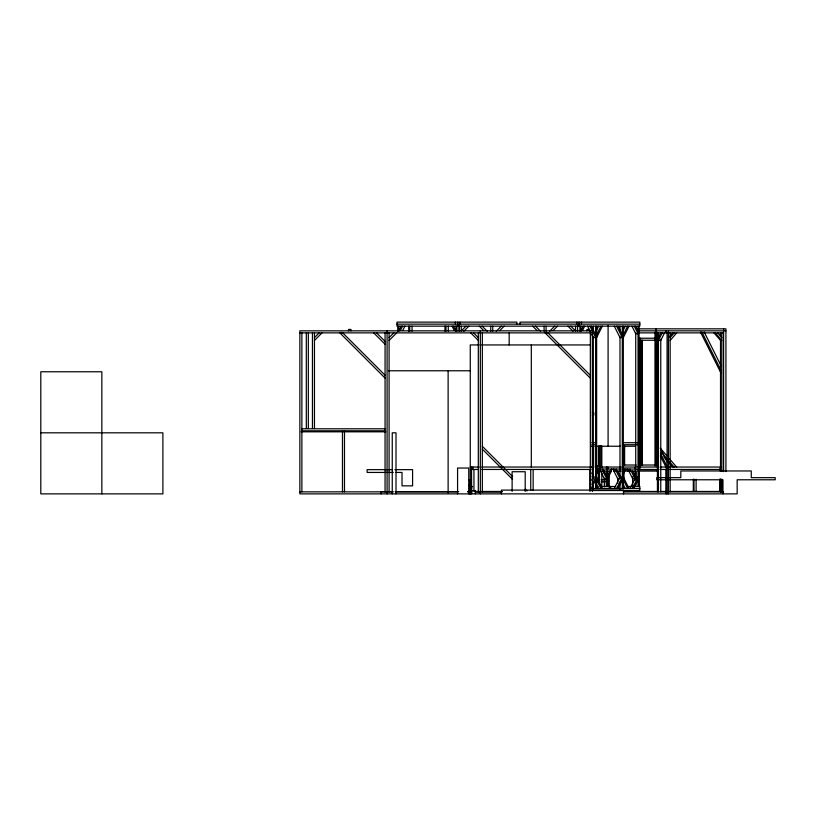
<?xml version="1.0" encoding="UTF-8"?>
<svg xmlns="http://www.w3.org/2000/svg" width="816" height="816" viewBox="0 0 816 816"><rect width="100%" height="100%" fill="white"/><g stroke="black" fill="none" stroke-linecap="round" stroke-linejoin="round"><path stroke-width="1.22" d="M459.245 330.47L459.245 325.411M398.769 330.898L401.135 326.155M400.391 330.49L402.563 326.155M402.716 330.49L404.889 326.155M580.9 330.898L583.277 326.155M582.532 330.49L584.695 326.155M595.925 331.531L598.618 326.155M596.639 334.744L600.933 326.155M596.639 337.6L602.361 326.155M623.149 330.449L625.291 326.155M623.322 334.744L627.616 326.155M623.322 337.6L629.044 326.155M658.441 337.61L660.807 332.867M662.235 332.867L658.441 340.456L660.766 340.456L664.561 332.867M591.753 480.185L593.314 477.064L595.639 477.064L591.998 484.347M595.945 475.402L598.108 471.056L598.108 469.047M591.875 487.427L595.639 479.91M607.655 475.799L610.031 471.056M607.655 478.645L611.449 471.056L611.449 469.047M614.275 488.498L619.997 477.064L622.312 477.064L616.6 488.498M623.169 474.31L624.791 471.056L624.791 469.047M618.018 488.498L622.312 479.91M630.013 488.498L635.725 477.064L638.051 477.064L632.339 488.498M633.757 488.498L638.051 479.91M669.63 336.661L672.914 332.867M670.15 337.61L674.261 332.867M670.15 340.456L676.719 332.867M314.456 337.61L319.199 332.867M314.456 340.456L322.045 332.867M389.089 337.61L393.832 332.867M389.089 340.456L396.678 332.867M461.264 330.898L466.007 326.155M463.794 331.214L468.853 326.155M496.169 331.316L501.33 326.155M499.769 330.551L504.176 326.155M549.535 331.316L554.686 326.155M553.136 330.551L557.532 326.155M396.984 324.146L639.836 324.146M637.979 328.838L725.924 328.838L725.924 471.577M638.194 330.847L725.924 330.847M299.87 332.867L592.355 332.867M638.367 332.867L723.598 332.867M638.571 338.232L657.676 338.232L657.676 467.038L622.445 467.038M657.829 340.241L638.897 340.241L638.897 465.018L657.829 465.018M479.165 344.944L470.261 344.944L470.261 492.864M481.562 344.944L589.835 344.944M388.334 370.77L470.261 370.77M592.355 412.692L593.773 412.692L593.773 415.109L592.355 415.109M301.879 428.798L385.06 428.798M301.879 430.807L385.06 430.807M301.135 431.817L385.815 431.817M40.8 432.817L162.894 432.817L162.894 493.874L40.8 493.874L40.8 371.77L101.847 371.77L101.847 493.874M591.947 442.7L595.639 442.7M623.322 442.7L638.051 442.7M591.947 444.71L595.639 444.71M623.322 444.71L638.051 444.71M591.559 446.24L594.109 446.24M596.251 446.24L620.548 446.24M622.751 446.24L635.491 446.24M622.455 465.018L636.164 465.018M595.843 465.63L600.943 465.63M470.261 467.038L479.165 467.038M481.705 467.038L590.947 467.038M591.437 467.038L593.966 467.038M595.68 467.038L621.17 467.038M660.052 467.038L667.58 467.038M669.559 467.038L721.262 467.038M595.66 469.047L621.109 469.047M622.445 469.047L639.836 469.047L639.897 338.232M471.536 469.455L478.023 469.455M481.828 469.455L590.947 469.455M611.092 469.455L613.632 469.455M624.903 469.455L627.443 469.455M657.574 469.455L638.704 469.455L638.683 486.56M660.052 469.455L667.58 469.455M669.559 469.455L720.742 469.455M392.394 469.649L367.139 469.649L367.139 472.433L393.302 472.433M394.913 469.649L412.59 469.649L412.59 485.846L402.023 485.846L402.023 472.433L395.791 472.433M624.373 469.679L628.065 469.679M637.939 469.679L658.522 469.679M595.66 471.056L598.108 471.056M600.535 469.047L600.535 471.056L611.449 471.056M613.877 469.047L613.877 471.056L621.109 471.056M623.373 471.056L635.96 471.056L635.96 478.186M637.939 471.087L658.522 471.087M469.078 479.777L471.536 479.777M601.117 479.777L605.564 479.777M601.117 481.797L605.564 481.797M469.006 486.489L472.586 486.489M595.517 486.489L598.046 486.489M600.454 486.489L615.692 486.489M627.127 486.489L632.216 486.489M634.756 486.489L639.836 486.489L639.836 490.518L591.773 490.518M469.078 488.498L471.75 488.498M591.416 488.498L639.836 488.498M469.078 490.518L475.351 490.61L475.351 493.874M475.228 491.456L479.053 491.456M481.603 491.456L501.993 491.456M624.209 491.456L658.288 491.456M660.776 491.456L665.856 491.456M669.538 491.456L720.742 491.456M392.578 491.65L381.123 491.65L381.123 493.874M395.117 491.65L458.704 491.65M467.609 491.65L471.424 491.65M475.238 491.65L501.952 491.65M299.87 491.854L393.373 491.854M395.903 491.854L457.643 491.854M467.721 491.854L472.066 491.854M475.289 491.854L501.973 491.854M623.353 491.854L723.598 491.854M570.812 326.155L575.555 330.898M567.967 326.155L573.026 331.214M590.284 375.268L547.587 332.571L544.741 332.571L590.284 378.114M535.49 326.155L540.651 331.316M532.644 326.155L537.05 330.551M482.134 326.155L487.285 331.316M479.278 326.155L483.684 330.551M473.566 332.867L478.309 337.61M470.72 332.867L478.309 340.456M376.553 332.867L385.448 341.761M373.708 332.867L385.315 344.474M482.338 446.321L512.703 476.677M525.198 489.182L526.983 490.967M482.338 449.167L512.581 479.4M385.06 375.217L342.373 332.53L339.527 332.53L385.06 378.063M469.18 484.979L471.821 487.621M717.743 332.867L721.854 337.61M715.285 332.867L721.854 340.456L720.518 340.456L713.939 332.867M660.287 448.219L666.866 455.807M669.324 458.653L676.719 467.191M661.929 452.962L666.866 458.653M669.324 461.499L674.261 467.191M663.877 456.756L667.162 460.55M669.63 463.396L672.914 467.191M704.177 331.979L721.028 365.68M701.852 331.979L720.956 370.178M700.434 331.99L720.926 372.973M635.684 326.155L638.051 330.898M634.256 326.155L638.051 333.744L635.725 333.744L631.931 326.155M618.018 326.155L622.312 334.744M616.6 326.155L622.312 337.6L619.997 337.6L614.275 326.155M660.46 448.596L667.284 462.254M660.409 453.145L667.243 466.813M660.368 455.909L665.978 467.14M591.335 326.155L595.639 334.744M589.917 326.155L595.639 337.6L593.314 337.6L591.753 334.478M587.591 326.155L590.192 331.357M632.584 471.056L634.95 475.799M631.156 471.056L634.95 478.645L632.635 478.645L628.84 471.056M623.322 477.064L629.044 488.498M623.322 479.91L627.616 488.498M617.62 471.056L619.997 475.799M623.149 484.204L625.291 488.498M613.877 471.056L617.671 478.645L619.997 478.645L616.202 471.056L616.202 469.047M604.279 471.056L606.655 475.799M600.535 471.056L604.33 478.645L606.655 478.645L602.861 471.056L602.861 469.047M596.639 477.064L602.361 488.498M596.639 479.91L600.933 488.498M591.886 472.954L593.314 475.799M595.925 483.133L598.618 488.498M592.222 476.483L593.314 478.645M453.543 326.155L455.92 330.898M452.125 326.155L454.288 330.49M723.598 328.838L723.598 471.577M722.956 493.874L722.956 479.777L656.87 479.777L656.87 477.666L680.819 477.666L680.819 470.965L751.261 470.965L751.261 477.666L775.2 477.666L775.2 479.777L737.164 479.777L737.164 493.874L299.87 493.874L299.87 330.847L592.355 330.847L592.355 491.426M721.854 332.867L721.854 471.505M721.854 479.135L721.854 491.854M720.742 479.216L720.742 492.65M720.518 332.867L720.518 336.682M720.518 340.496L720.518 471.505M720.518 479.135L720.518 491.854M720.038 468.251L720.038 470.699M720.038 479.237L720.038 491.426M719.712 479.216L719.712 491.426M696.109 479.227L696.109 491.456M694.018 479.227L694.018 491.456M693.314 479.227L693.314 491.456M670.15 332.867L670.15 491.854M668.406 330.847L668.406 493.874M667.07 332.867L667.07 493.874M666.356 467.038L666.356 469.455M666.08 330.847L666.08 332.867M666.08 491.854L666.08 493.874M665.856 469.455L665.856 492.65M660.766 339.221L660.766 491.854M658.441 332.867L658.441 491.854M657.665 469.679L657.665 471.087M657.431 332.867L657.431 491.854M656.992 332.122L656.992 465.232M656.676 340.241L656.676 465.018M655.993 328.838L655.993 330.847M655.993 332.122L655.993 465.854M654.983 332.122L654.983 465.854M642.406 340.241L642.406 465.018M641.243 340.241L641.243 465.018M640.234 338.232L640.234 467.038M639.061 326.155L639.061 467.038M639.061 469.047L639.061 486.489M638.051 326.155L638.051 467.038M638.051 469.047L638.051 486.489M635.725 332.5L635.725 467.038M635.725 469.047L635.725 479.012M635.725 484L635.725 486.489M635.185 467.038L635.185 469.047M634.95 471.056L634.95 480.553M632.635 476.748L632.635 485.306M630.023 469.047L630.023 471.056M627.708 469.047L627.708 471.056M624.628 445.924L624.628 465.018M623.995 446.066L623.995 465.151M623.995 471.505L623.995 480.41M623.526 493.874L623.526 490.1L501.432 490.1L501.432 493.874M623.465 445.924L623.465 465.018M623.322 326.155L623.322 488.498M622.312 326.155L622.312 488.498M619.997 326.155L619.997 331.225M619.997 336.304L619.997 478.36M619.997 482.164L619.997 489.304M619.823 467.038L619.823 469.047M617.671 478.36L617.671 483.215M610.715 486.489L610.715 488.498M609.368 486.489L609.368 488.498M609.083 475.555L609.083 486.54M608.583 475.575L608.583 486.55M608.093 325.411L608.093 446.24M607.859 476.779L607.859 486.54M607.828 467.038L607.828 469.047M607.655 471.056L607.655 486.489M606.655 471.056L606.655 486.489M606.482 467.038L606.482 469.047M604.707 479.777L604.707 486.826M604.33 471.056L604.33 473.433M604.33 478.186L604.33 486.489M601.82 446.066L601.82 467.69M601.82 472.78L601.82 486.764M600.943 445.516L600.943 467.038M599.536 445.658L599.546 467.038M599.505 446.066L599.505 466.415M599.505 468.965L599.505 484.225M598.495 446.066L598.495 466.415M598.495 468.965L598.495 480.41M596.639 326.155L596.639 488.498M595.639 326.155L595.639 488.498M593.579 446.066L593.579 466.415M593.314 326.155L593.314 331.225M593.314 336.304L593.314 478.961M593.314 483.215L593.314 489.304M593.14 467.038L593.14 469.047M590.345 332.867L590.345 490.589M589.948 469.455L589.948 491.426M589.315 330.847L589.315 329.44L586.908 329.44L586.908 330.847M581.451 322.126L581.451 324.146M580.9 326.155L580.9 331.235M579.901 326.155L579.901 331.235M579.125 322.126L579.125 326.155M577.575 325.411L577.575 331.235M576.8 322.126L576.8 324.146M575.555 326.155L575.555 331.235M546.098 326.155L546.098 331.225M544.088 326.155L544.088 331.225M533.154 469.455L533.154 490.232M531.308 344.944L531.308 467.038M530.737 469.455L530.737 490.232M525.208 491.405L525.208 471.73L512.122 471.73L512.122 491.405M520.006 324.146L520.006 322.126L639.836 322.126L639.836 326.155L396.984 326.155L396.984 322.126L516.814 322.126L516.814 324.146M509.174 333.05L509.174 344.944M492.731 326.155L492.731 331.225M490.722 326.155L490.722 331.225M482.338 332.867L482.338 491.854M480.328 330.847L480.328 493.874M478.309 332.867L478.309 491.854M473.953 469.455L473.953 491.426M472.943 467.038L472.943 469.455M471.536 467.038L471.607 493.874M471.22 479.369L471.22 486.489M470.761 479.777L470.761 487.254M470.332 479.777L470.332 493.874M468.751 493.874L468.751 468.037L457.572 468.037L457.572 493.874M461.264 326.155L461.264 331.235M460.02 322.126L460.02 324.146M459.245 326.155L459.245 331.48M457.694 322.126L457.694 326.155M456.919 326.155L456.919 331.235M455.92 326.155L455.92 331.235M455.369 322.126L455.369 324.146M448.28 326.155L448.28 331.184M448.127 370.77L448.127 492.864M445.954 326.155L445.954 331.184M444.955 326.155L444.955 331.184M412.06 326.155L412.06 331.184M409.734 326.155L409.734 331.184M408.724 326.155L408.724 331.184M398.769 326.155L398.769 331.235M397.759 326.155L397.759 331.235M396.015 493.874L396.015 432.817L392.251 432.817L392.251 493.874M389.089 332.867L389.089 491.854M387.08 330.847L387.08 493.874M385.06 332.867L385.06 491.854M350.962 330.847L350.962 329.44L348.544 329.44L348.544 330.847M344.474 430.807L344.474 491.854M342.465 430.807L342.465 491.854M314.456 332.867L314.456 428.257M312.446 332.867L312.446 428.257M308.336 332.867L308.336 428.257M306.316 332.867L306.316 428.257M301.879 332.867L301.879 491.854M470.016 493.833L469.771 492.772L470.016 493.833"/></g></svg>
